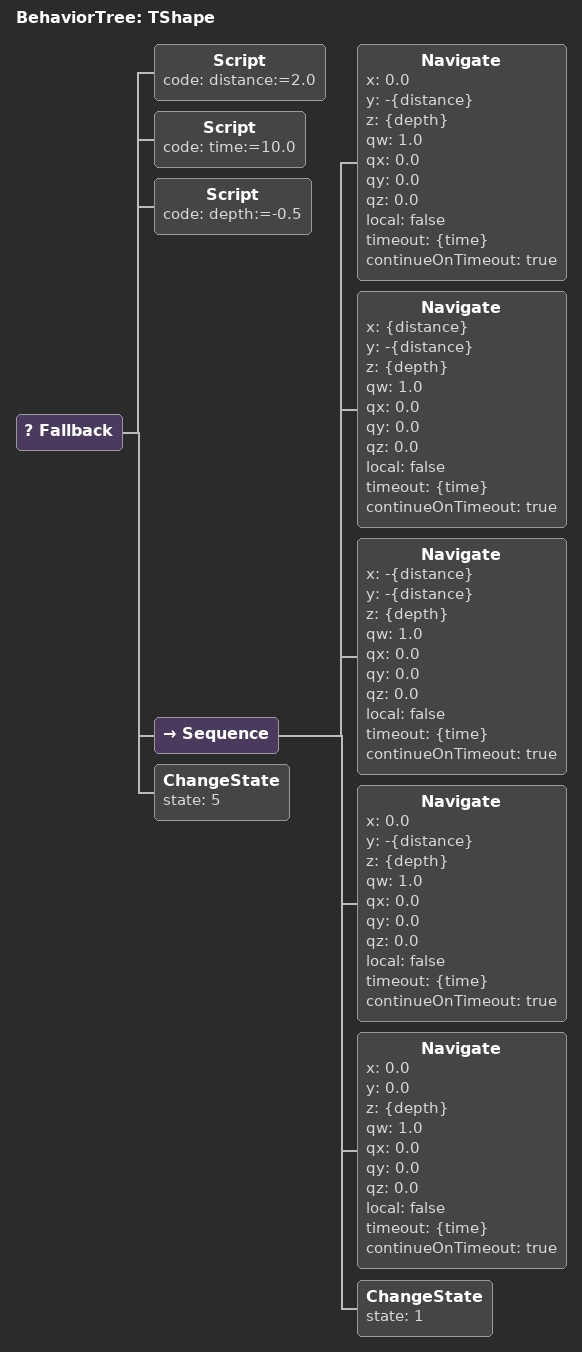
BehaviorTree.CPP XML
<root BTCPP_format="4">
	<BehaviorTree ID="TShape">
	    <Fallback>
	        <Script code=" distance:=2.0 "/>
			<Script code=" time:=10.0 " />
			<Script code=" depth:=-0.5 " />
    		<Sequence>
    			<Navigate x="0.0" y="-{distance}" z="{depth}" qw="1.0" qx="0.0" qy="0.0" qz="0.0" local="false" timeout="{time}" continueOnTimeout="true"/>
    			<Navigate x="{distance}" y="-{distance}" z="{depth}" qw="1.0" qx="0.0" qy="0.0" qz="0.0" local="false" timeout="{time}" continueOnTimeout="true"/>
    			<Navigate x="-{distance}" y="-{distance}" z="{depth}" qw="1.0" qx="0.0" qy="0.0" qz="0.0" local="false" timeout="{time}" continueOnTimeout="true"/>
    			<Navigate x="0.0" y="-{distance}" z="{depth}" qw="1.0" qx="0.0" qy="0.0" qz="0.0" local="false" timeout="{time}" continueOnTimeout="true"/>
    			<Navigate x="0.0" y="0.0" z="{depth}" qw="1.0" qx="0.0" qy="0.0" qz="0.0" local="false" timeout="{time}" continueOnTimeout="true"/>
                <ChangeState state="1"/>
    		</Sequence>
            <ChangeState state="5"/>
        </Fallback>
	</BehaviorTree>
</root>
